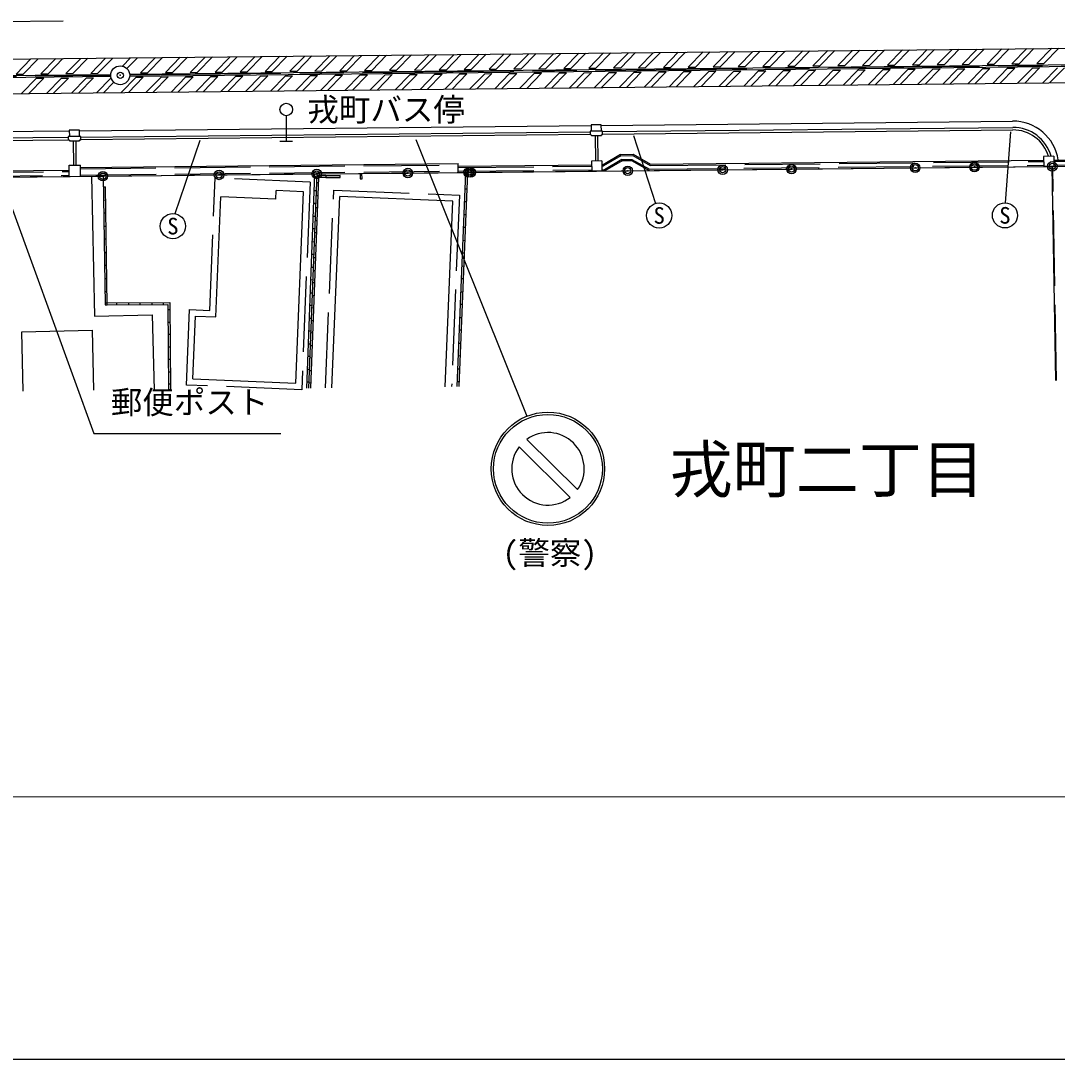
# Model space of a CAD drawing. Units: millimetres, scale not verified. Extents: x 40000 to 680000, y 20000 to 380000.
# Drawn here: x 172820 to 255130, y 205000 to 287480 of the extents above; entities that cross this region are included whole.
import ezdxf
from ezdxf.enums import TextEntityAlignment as Align

# ---------------------------------------------------------------- set-up
doc = ezdxf.new("R2010")
doc.units = ezdxf.units.MM
doc.header["$LTSCALE"] = 1000
doc.header["$PDMODE"] = 32
doc.header["$PDSIZE"] = 500
doc.linetypes.add('CHAIN', pattern=[18.5, 12, -1.5, 3.5, -1.5])
doc.linetypes.add('DASHED', pattern=[7.5, 6, -1.5])
for name, color, linetype, lineweight in [('M-BGD', 7, 'Continuous', 25), ('M-BGD-EXST', 7, 'Continuous', 25), ('M-BMK', 2, 'CHAIN', 13), ('M-BMK-ROW', 30, 'Continuous', 25), ('M-BMK-SRVR', 3, 'Continuous', 25), ('M-STR-HTXT', 7, 'Continuous', 13), ('M-STR-STRC', 7, 'Continuous', 25), ('M-TTL-BAND', 7, 'Continuous', 25)]:
    doc.layers.add(name, color=color, linetype=linetype, lineweight=lineweight)
doc.layers.add('M-BMK-HTXT', color=7, linetype='Continuous')
doc.layers.add('M-OTRS', color=6, linetype='Continuous')
doc.styles.add('ＭＳ ゴシック', font='')
doc.styles.get('ＭＳ ゴシック').set_extended_font_data('MS Gothic')

msp = doc.modelspace()

# ---------------------------------------------------------------- linework, layer by layer
at = {"layer": 'M-BGD'}
for p, q in [((177475, 278793), (176675, 278785)), ((176675, 278785), (176680, 278285)), ((177480, 278293), (177475, 278793)), ((218923, 279222), (218123, 279214)), ((218123, 279214), (218128, 278714)), ((218928, 278722), (218923, 279222)), ((219029, 278673), (251594, 279010)), ((219031, 278473), (251596, 278810)), ((86909, 274180), (496856, 278424)), ((161875, 278081), (176581, 278234)), ((161877, 277881), (176583, 278034)), ((177580, 278294), (176580, 278284)), ((176580, 278284), (176583, 277984)), ((176683, 277985), (176583, 277984)), ((176683, 277985), (176684, 277935)), ((177583, 277994), (177483, 277993)), ((177484, 277943), (177483, 277993)), ((177583, 277994), (177580, 278294)), ((177581, 278244), (218029, 278663)), ((177583, 278044), (218031, 278463)), ((219028, 278723), (218028, 278713)), ((218028, 278713), (218031, 278413)), ((218131, 278414), (218031, 278413)), ((218131, 278414), (218132, 278364)), ((218132, 278364), (218932, 278372)), ((219031, 278423), (218931, 278422)), ((218932, 278372), (218931, 278422)), ((219031, 278423), (219028, 278723)), ((176684, 277935), (177484, 277943)), ((218953, 276347), (218153, 276339)), ((218153, 276339), (218161, 275539)), ((218953, 276347), (218961, 275547)), ((220447, 276863), (219070, 276048)), ((220587, 276364), (219209, 275550)), ((220447, 276863), (221447, 276873)), ((220587, 276364), (221319, 276372)), ((221319, 276372), (222712, 275586)), ((221447, 276873), (222841, 276087)), ((222841, 276087), (254054, 276410)), ((254851, 276719), (254051, 276710)), ((254051, 276710), (254059, 275910)), ((254851, 276719), (254859, 275919)), ((254854, 276419), (262854, 276502)), ((161145, 275449), (176658, 275609)), ((176654, 276009), (177554, 276019)), ((176663, 275109), (176654, 276009)), ((177563, 275119), (177554, 276019)), ((177556, 275839), (207554, 276149)), ((207562, 275429), (207554, 276149)), ((207556, 275929), (218156, 276039)), ((218961, 275547), (218161, 275539)), ((218956, 276047), (219070, 276048)), ((233884, 275702), (233984, 275703)), ((233884, 275701), (233984, 275702)), ((233884, 275700), (233984, 275701)), ((233884, 275699), (233985, 275700)), ((233884, 275698), (233985, 275699)), ((233885, 275697), (233985, 275698)), ((233885, 275696), (233985, 275697)), ((233885, 275695), (233985, 275696)), ((233885, 275694), (233985, 275695)), ((233885, 275693), (233985, 275694)), ((233885, 275692), (233985, 275693)), ((233885, 275691), (233985, 275692)), ((233885, 275690), (233985, 275691)), ((233885, 275689), (233985, 275690)), ((233885, 275688), (233985, 275689)), ((233885, 275687), (233985, 275688)), ((233885, 275686), (233985, 275687)), ((233885, 275685), (233985, 275686)), ((233885, 275684), (233985, 275685)), ((233885, 275683), (233985, 275684)), ((233885, 275682), (233985, 275683)), ((233885, 275681), (233985, 275682)), ((233885, 275680), (233960, 275680)), ((233885, 275679), (233935, 275679)), ((233886, 275677), (233985, 275682)), ((233886, 275678), (233910, 275678)), ((254859, 275919), (254059, 275910)), ((255017, 258919), (254731, 275917)), ((178448, 275128), (178670, 264030)), ((179376, 275137), (179530, 264916)), ((195532, 258303), (196184, 275311)), ((196335, 275313), (195682, 258305)), ((196474, 275025), (195832, 258306)), ((196323, 275000), (196173, 275006)), ((198177, 275190), (196329, 275174)), ((198178, 275040), (196474, 275025)), ((197039, 275180), (197040, 275030)), ((197040, 275030), (198178, 275040)), ((198178, 275040), (198177, 275190)), ((199766, 275348), (199916, 275350)), ((199766, 275348), (199771, 274924)), ((199771, 274924), (199921, 274926)), ((199921, 274926), (199916, 275350)), ((207484, 258427), (208177, 275436)), ((207634, 258428), (208327, 275437)), ((208316, 275147), (208166, 275153)), ((179389, 274284), (179539, 274286)), ((179680, 264918), (179539, 274287)), ((193067, 273302), (193098, 273990)), ((195262, 273894), (193098, 273990)), ((194660, 258690), (195262, 273894)), ((196134, 273992), (196284, 273986)), ((196457, 274600), (196308, 274605)), ((208124, 274132), (208274, 274126)), ((179405, 273244), (179555, 273246)), ((188301, 263958), (188697, 273497)), ((193067, 273302), (188697, 273497)), ((196269, 273612), (196419, 273606)), ((197524, 258324), (198151, 273517)), ((207132, 273147), (198151, 273517)), ((206530, 258417), (207132, 273147)), ((208232, 273105), (208082, 273111)), ((179570, 272205), (179420, 272203)), ((196245, 272972), (196095, 272978)), ((196381, 272613), (196231, 272619)), ((196056, 271964), (196206, 271958)), ((196193, 271626), (196343, 271620)), ((196343, 271620), (196343, 271620)), ((208041, 272090), (208191, 272083)), ((208190, 272083), (208191, 272083)), ((179436, 271162), (179586, 271164)), ((196167, 270944), (196017, 270950)), ((196305, 270626), (196155, 270632)), ((208149, 271062), (207999, 271068)), ((179602, 270123), (179452, 270121)), ((195978, 269936), (196128, 269930)), ((196127, 269930), (196128, 269930)), ((207958, 270047), (208108, 270041)), ((179467, 269080), (179617, 269082)), ((196089, 268917), (195939, 268922)), ((196117, 269639), (196267, 269633)), ((208066, 269020), (207916, 269026)), ((196229, 268640), (196079, 268646)), ((179633, 268041), (179483, 268039)), ((195900, 267908), (196050, 267903)), ((196041, 267652), (196190, 267646)), ((207874, 268005), (208024, 267999)), ((179499, 266998), (179649, 267000)), ((196011, 266889), (195861, 266895)), ((195861, 266895), (195862, 266895)), ((196152, 266653), (196002, 266659)), ((207983, 266978), (207833, 266984)), ((179664, 265959), (179514, 265957)), ((195822, 265881), (195972, 265875)), ((195964, 265666), (196114, 265660)), ((207791, 265963), (207941, 265957)), ((179527, 265081), (179677, 265083)), ((179529, 265066), (184658, 265095)), ((179529, 265066), (179530, 264916)), ((179530, 264916), (184509, 264945)), ((179530, 264916), (179680, 264918)), ((180456, 264921), (180455, 265071)), ((181380, 265076), (181381, 264926)), ((182307, 264932), (182306, 265082)), ((183232, 265087), (183233, 264937)), ((184158, 264943), (184157, 265093)), ((184509, 264945), (184548, 258189)), ((184658, 265095), (184698, 258191)), ((195933, 264861), (195784, 264867)), ((207900, 264935), (207750, 264942)), ((207750, 264942), (207750, 264942)), ((178670, 264030), (183262, 264137)), ((183262, 264137), (183401, 258178)), ((184661, 264528), (184511, 264527)), ((186495, 259029), (186702, 264025)), ((186702, 264025), (188301, 263958)), ((196076, 264666), (195926, 264672)), ((184517, 263542), (184667, 263543)), ((195745, 263853), (195895, 263847)), ((195888, 263679), (196038, 263673)), ((207708, 263920), (207858, 263914)), ((172908, 262772), (178496, 262902)), ((173018, 258070), (172908, 262772)), ((178496, 262902), (178607, 258128)), ((184673, 262558), (184523, 262557)), ((184523, 262557), (184530, 262557)), ((195856, 262833), (195706, 262839)), ((196000, 262680), (195850, 262686)), ((207816, 262893), (207666, 262899)), ((184529, 261572), (184679, 261573)), ((195667, 261825), (195817, 261819)), ((195812, 261692), (195962, 261686)), ((207625, 261878), (207775, 261872)), ((195778, 260806), (195628, 260811)), ((195924, 260693), (195774, 260699)), ((207733, 260851), (207583, 260857)), ((184684, 260588), (184534, 260587)), ((207542, 259836), (207691, 259830)), ((184540, 259602), (184690, 259603)), ((186495, 259029), (194660, 258690)), ((195589, 259797), (195739, 259792)), ((195736, 259706), (195885, 259700)), ((184696, 258618), (184546, 258617)), ((184548, 258190), (184698, 258191)), ((195700, 258778), (195550, 258784)), ((195847, 258706), (195697, 258712)), ((207650, 258809), (207500, 258815))]:
    msp.add_line(p, q, dxfattribs=at)
at = {"layer": 'M-BGD', "linetype": 'DASHED'}
for p, q in [((218432, 278367), (218453, 276342)), ((218632, 278369), (218653, 276344)), ((176984, 277938), (177004, 276013)), ((177184, 277940), (177204, 276015)), ((220475, 276763), (219098, 275949)), ((220559, 276464), (219181, 275649)), ((220475, 276763), (221422, 276773)), ((220559, 276464), (221344, 276472)), ((221344, 276472), (222738, 275686)), ((221422, 276773), (222815, 275987)), ((222815, 275987), (254055, 276310)), ((254855, 276319), (262855, 276402)), ((161119, 275348), (176659, 275509)), ((177557, 275729), (207555, 276039)), ((177562, 275229), (207560, 275539)), ((207557, 275829), (218157, 275939)), ((207561, 275529), (218160, 275639)), ((218957, 275947), (219098, 275949)), ((218960, 275647), (219181, 275649)), ((222738, 275686), (254058, 276010)), ((255067, 258919), (254781, 275918)), ((254858, 276019), (262858, 276102)), ((161041, 275048), (176662, 275209)), ((187822, 264479), (188259, 275007)), ((195793, 274671), (188259, 275007)), ((195793, 274671), (195140, 258170)), ((197024, 258319), (197673, 274037)), ((197673, 274037), (207652, 273626)), ((207652, 273626), (207031, 258422)), ((185974, 258550), (186223, 264545)), ((186223, 264545), (187822, 264479)), ((195140, 258170), (185974, 258550))]:
    msp.add_line(p, q, dxfattribs=at)
at = {"layer": 'M-BGD'}
for radius, start in [(3125, 15.42592), (2925, 16.46596)]:
    msp.add_arc((251626, 275885), radius, start, 90.59308, dxfattribs=at)
at = {"layer": 'M-BGD-EXST'}
for p, q in [((193903, 279930), (193903, 277930)), ((187046, 277976), (185058, 272156)), ((221474, 278378), (223235, 272975)), ((251417, 278665), (251004, 273025)), ((193403, 277930), (194403, 277930))]:
    msp.add_line(p, q, dxfattribs=at)
msp.add_lwpolyline([(170527, 276931), (178614, 254712), (193474, 254712)], dxfattribs=at)
for centre, radius in [((193903, 280430), 500), ((223520, 272016), 1000), ((250978, 272025), 1000), ((184901, 271169), 1000)]:
    msp.add_circle(centre, radius, dxfattribs=at)
at = {"layer": 'M-BMK'}
for p, q in [((181470, 283159), (279965, 284179)), ((81475, 282124), (179970, 283144)), ((203479, 283387), (208479, 283439))]:
    msp.add_line(p, q, dxfattribs=at)
at = {"layer": 'M-BMK-ROW'}
for p, q in [((208561, 275439), (221022, 275568)), ((221022, 275568), (228561, 275646)), ((228561, 275646), (234029, 275703)), ((234029, 275703), (243854, 275804)), ((243854, 275804), (248559, 275854)), ((248559, 275854), (254741, 275918)), ((254741, 275918), (259358, 275965)), ((171518, 275056), (179342, 275136)), ((179342, 275136), (188563, 275232)), ((188563, 275232), (196322, 275313)), ((196322, 275313), (203561, 275388)), ((203561, 275388), (208379, 275438)), ((208379, 275438), (208561, 275439))]:
    msp.add_line(p, q, dxfattribs=at)
for centre in [(179342, 275136), (188563, 275232), (196322, 275313), (203561, 275388), (208379, 275438), (208561, 275439), (221022, 275568), (228561, 275646), (234029, 275703), (243854, 275804), (248559, 275854), (254741, 275918)]:
    msp.add_circle(centre, 375, dxfattribs=at)
for p in [(196322, 275313), (203561, 275388), (208379, 275438), (208561, 275439), (221022, 275568), (228561, 275646), (234029, 275703), (243854, 275804), (248559, 275854), (254741, 275918), (179342, 275136), (188563, 275232)]:
    msp.add_point(p, dxfattribs=at)
at = {"layer": 'M-BMK-SRVR'}
msp.add_circle((180720, 283151), 750, dxfattribs=at)
at = {"layer": 'M-OTRS'}
msp.add_point((180720, 283151), dxfattribs=at)
at = {"layer": 'M-STR-HTXT'}
msp.add_line((80687, 225830), (509323, 225830), dxfattribs=at)
at = {"layer": 'M-STR-STRC'}
for p, q in [((161779, 287331), (176186, 287480)), ((161810, 284331), (294649, 285706)), ((183514, 284556), (182329, 283343)), ((184079, 284562), (182894, 283349)), ((185491, 284576), (184306, 283364)), ((186056, 284582), (184871, 283370)), ((187468, 284597), (186284, 283384)), ((188033, 284603), (186849, 283390)), ((189446, 284617), (188261, 283405)), ((190011, 284623), (188826, 283410)), ((191423, 284638), (190238, 283425)), ((191988, 284643), (190803, 283431)), ((193400, 284658), (192216, 283446)), ((193965, 284664), (192781, 283451)), ((195378, 284679), (194193, 283466)), ((195943, 284684), (194758, 283472)), ((197355, 284699), (196170, 283487)), ((197920, 284705), (196735, 283492)), ((199332, 284719), (198148, 283507)), ((199897, 284725), (198713, 283513)), ((201310, 284740), (200125, 283527)), ((201875, 284746), (200690, 283533)), ((203287, 284760), (202102, 283548)), ((203852, 284766), (202667, 283554)), ((205264, 284781), (204080, 283568)), ((205829, 284787), (204645, 283574)), ((207242, 284801), (206057, 283589)), ((207807, 284807), (206622, 283595)), ((209219, 284822), (208034, 283609)), ((209784, 284828), (208599, 283615)), ((211196, 284842), (210012, 283630)), ((211761, 284848), (210577, 283636)), ((213174, 284863), (211989, 283650)), ((213738, 284869), (212554, 283656)), ((215151, 284883), (213966, 283671)), ((215716, 284889), (214531, 283677)), ((217128, 284904), (215944, 283691)), ((217693, 284910), (216509, 283697)), ((219106, 284924), (217921, 283712)), ((219670, 284930), (218486, 283718)), ((221083, 284945), (219898, 283732)), ((221648, 284950), (220463, 283738)), ((223060, 284965), (221876, 283753)), ((223625, 284971), (222440, 283759)), ((225037, 284986), (223853, 283773)), ((225602, 284991), (224418, 283779)), ((227015, 285006), (225830, 283794)), ((227580, 285012), (226395, 283799)), ((228992, 285026), (227808, 283814)), ((229557, 285032), (228372, 283820)), ((230969, 285047), (229785, 283835)), ((231534, 285053), (230350, 283840)), ((232947, 285067), (231762, 283855)), ((233512, 285073), (232327, 283861)), ((234924, 285088), (233739, 283876)), ((235489, 285094), (234304, 283881)), ((236901, 285108), (235717, 283896)), ((237466, 285114), (236282, 283902)), ((238879, 285129), (237694, 283916)), ((239444, 285135), (238259, 283922)), ((240856, 285149), (239671, 283937)), ((241421, 285155), (240236, 283943)), ((242833, 285170), (241649, 283957)), ((243398, 285176), (242214, 283963)), ((244811, 285190), (243626, 283978)), ((245376, 285196), (244191, 283984)), ((246788, 285211), (245603, 283998)), ((247353, 285217), (246168, 284004)), ((248765, 285231), (247581, 284019)), ((249330, 285237), (248146, 284025)), ((250743, 285252), (249558, 284039)), ((251308, 285257), (250123, 284045)), ((252720, 285272), (251535, 284060)), ((253285, 285278), (252100, 284066)), ((254697, 285293), (253513, 284080)), ((255262, 285298), (254078, 284086)), ((173627, 284453), (172442, 283241)), ((174192, 284459), (173007, 283247)), ((175604, 284474), (174420, 283261)), ((176169, 284480), (174985, 283267)), ((177582, 284494), (176397, 283282)), ((178147, 284500), (176962, 283288)), ((179559, 284515), (178374, 283302)), ((180124, 284521), (178939, 283308)), ((181536, 284535), (180897, 283880)), ((182101, 284541), (181256, 283676)), ((181465, 283234), (279967, 284254)), ((181467, 283084), (279969, 284104)), ((219898, 283732), (220463, 283738)), ((221876, 283753), (222440, 283759)), ((223853, 283773), (224418, 283779)), ((225830, 283794), (226395, 283799)), ((227808, 283814), (228372, 283820)), ((229785, 283835), (230350, 283840)), ((231762, 283855), (232327, 283861)), ((233739, 283876), (234304, 283881)), ((235717, 283896), (236282, 283902)), ((237694, 283916), (238259, 283922)), ((239671, 283937), (240236, 283943)), ((241649, 283957), (242214, 283963)), ((243626, 283978), (244191, 283984)), ((245603, 283998), (246168, 284004)), ((247581, 284019), (248146, 284025)), ((249558, 284039), (250123, 284045)), ((251535, 284060), (252100, 284066)), ((252548, 282520), (253732, 283733)), ((253167, 283727), (253732, 283733)), ((253513, 284080), (254078, 284086)), ((253960, 282535), (255145, 283747)), ((254525, 282541), (255710, 283753)), ((161838, 281581), (294677, 282956)), ((170683, 282972), (179974, 283068)), ((170756, 283123), (179973, 283218)), ((172442, 283241), (173007, 283247)), ((172890, 281696), (174074, 282908)), ((173455, 281701), (174639, 282914)), ((174074, 282908), (174639, 282914)), ((174420, 283261), (174985, 283267)), ((174867, 281716), (176052, 282928)), ((175432, 281722), (176616, 282934)), ((176052, 282928), (176616, 282934)), ((176397, 283282), (176962, 283288)), ((176845, 281737), (178029, 282949)), ((177410, 281742), (178594, 282954)), ((178029, 282949), (178594, 282954)), ((178374, 283302), (178939, 283308)), ((178822, 281757), (179995, 282958)), ((180799, 281777), (181984, 282990)), ((181364, 281783), (182548, 282995)), ((181984, 282990), (182548, 282995)), ((182329, 283343), (182894, 283349)), ((182777, 281798), (183961, 283010)), ((183341, 281804), (184526, 283016)), ((183961, 283010), (184526, 283016)), ((184306, 283364), (184871, 283370)), ((184754, 281818), (185938, 283031)), ((185319, 281824), (186503, 283036)), ((185938, 283031), (186503, 283036)), ((186284, 283384), (186849, 283390)), ((186731, 281839), (187916, 283051)), ((187296, 281845), (188480, 283057)), ((187916, 283051), (188480, 283057)), ((188261, 283405), (188826, 283410)), ((188708, 281859), (189893, 283071)), ((189273, 281865), (190458, 283077)), ((189893, 283071), (190458, 283077)), ((190238, 283425), (190803, 283431)), ((190686, 281880), (191870, 283092)), ((191251, 281886), (192435, 283098)), ((191870, 283092), (192435, 283098)), ((192216, 283446), (192781, 283451)), ((192663, 281900), (193847, 283112)), ((193228, 281906), (194412, 283118)), ((193847, 283112), (194412, 283118)), ((194193, 283466), (194758, 283472)), ((194640, 281921), (195825, 283133)), ((195205, 281927), (196390, 283139)), ((195825, 283133), (196390, 283139)), ((196170, 283487), (196735, 283492)), ((196618, 281941), (197802, 283153)), ((197183, 281947), (198367, 283159)), ((197802, 283153), (198367, 283159)), ((198148, 283507), (198713, 283513)), ((198595, 281962), (199779, 283174)), ((199160, 281968), (200344, 283180)), ((199779, 283174), (200344, 283180)), ((200125, 283527), (200690, 283533)), ((200572, 281982), (201757, 283194)), ((201137, 281988), (202322, 283200)), ((201757, 283194), (202322, 283200)), ((202102, 283548), (202667, 283554)), ((202550, 282003), (203734, 283215)), ((203115, 282008), (204299, 283221)), ((203734, 283215), (204299, 283221)), ((204080, 283568), (204645, 283574)), ((204527, 282023), (205711, 283235)), ((205092, 282029), (206276, 283241)), ((205711, 283235), (206276, 283241)), ((206057, 283589), (206622, 283595)), ((206504, 282044), (207689, 283256)), ((207069, 282049), (208254, 283262)), ((207689, 283256), (208254, 283262)), ((208034, 283609), (208599, 283615)), ((208482, 282064), (209666, 283276)), ((209047, 282070), (210231, 283282)), ((209666, 283276), (210231, 283282)), ((210012, 283630), (210577, 283636)), ((210459, 282084), (211643, 283297)), ((211024, 282090), (212208, 283303)), ((211643, 283297), (212208, 283303)), ((211989, 283650), (212554, 283656)), ((212436, 282105), (213621, 283317)), ((213001, 282111), (214186, 283323)), ((213621, 283317), (214186, 283323)), ((213966, 283671), (214531, 283677)), ((214414, 282125), (215598, 283338)), ((214979, 282131), (216163, 283343)), ((215598, 283338), (216163, 283343)), ((215944, 283691), (216509, 283697)), ((216391, 282146), (217575, 283358)), ((216956, 282152), (218140, 283364)), ((217575, 283358), (218140, 283364)), ((217921, 283712), (218486, 283718)), ((218368, 282166), (219553, 283379)), ((218933, 282172), (220118, 283384)), ((219553, 283379), (220118, 283384)), ((220346, 282187), (221530, 283399)), ((220911, 282193), (222095, 283405)), ((221530, 283399), (222095, 283405)), ((222323, 282207), (223507, 283420)), ((222888, 282213), (224072, 283425)), ((223507, 283420), (224072, 283425)), ((224300, 282228), (225485, 283440)), ((224865, 282234), (226050, 283446)), ((225485, 283440), (226050, 283446)), ((226278, 282248), (227462, 283460)), ((226843, 282254), (228027, 283466)), ((227462, 283460), (228027, 283466)), ((228255, 282269), (229439, 283481)), ((228820, 282275), (230004, 283487)), ((229439, 283481), (230004, 283487)), ((230232, 282289), (231417, 283501)), ((230797, 282295), (231982, 283507)), ((231417, 283501), (231982, 283507)), ((232210, 282310), (233394, 283522)), ((232775, 282315), (233959, 283528)), ((233394, 283522), (233959, 283528)), ((234187, 282330), (235371, 283542)), ((234752, 282336), (235936, 283548)), ((235371, 283542), (235936, 283548)), ((236164, 282351), (237349, 283563)), ((236729, 282356), (237914, 283569)), ((237349, 283563), (237914, 283569)), ((238142, 282371), (239326, 283583)), ((238706, 282377), (239891, 283589)), ((239326, 283583), (239891, 283589)), ((240119, 282392), (241303, 283604)), ((240684, 282397), (241868, 283610)), ((241303, 283604), (241868, 283610)), ((242096, 282412), (243281, 283624)), ((242661, 282418), (243846, 283630)), ((243281, 283624), (243846, 283630)), ((244073, 282432), (245258, 283645)), ((244638, 282438), (245823, 283651)), ((245258, 283645), (245823, 283651)), ((246051, 282453), (247235, 283665)), ((246616, 282459), (247800, 283671)), ((247235, 283665), (247800, 283671)), ((248028, 282473), (249213, 283686)), ((248593, 282479), (249778, 283692)), ((249213, 283686), (249778, 283692)), ((250005, 282494), (251190, 283706)), ((250570, 282500), (251755, 283712)), ((251190, 283706), (251755, 283712)), ((251983, 282514), (253167, 283727)), ((179387, 281763), (180208, 282603)), ((177476, 278743), (218124, 279164)), ((218923, 279172), (251589, 279510)), ((161869, 278581), (176676, 278735)), ((204207, 278037), (213012, 256071)), ((212999, 254229), (217045, 250243)), ((212392, 253636), (216462, 249627))]:
    msp.add_line(p, q, dxfattribs=at)
for radius in [4500, 4320]:
    msp.add_circle((214686, 251894), radius, dxfattribs=at)
for centre, radius, start, end in [((251626, 275885), 3625, 8.52122, 90.59308), ((214686, 251894), 2880, 325.01478, 125.8468), ((214686, 251894), 2880, 142.79212, 308.06946)]:
    msp.add_arc(centre, radius, start, end, dxfattribs=at)
at = {"layer": 'M-TTL-BAND'}
msp.add_line((40000, 205000), (579000, 205000), dxfattribs=at)

# ---------------------------------------------------------------- texts
at = {"layer": 'M-BGD-EXST', "style": 'ＭＳ ゴシック'}
for p in [(223520, 272016), (250978, 272025), (184901, 271169)]:
    msp.add_text('S', height=1320, dxfattribs=at).set_placement(p, align=Align.MIDDLE_CENTER)
msp.add_text('郵便ポスト', height=1833, dxfattribs=at).set_placement((179974, 255712), align=Align.BOTTOM_LEFT)
at = {"layer": 'M-BMK-HTXT', "style": 'ＭＳ ゴシック'}
for s, height, p in [('戎町バス停', 1833, (201835, 280430)), ('戎町二丁目', 3666, (236866, 251854))]:
    msp.add_text(s, height=height, dxfattribs=at).set_placement(p, align=Align.MIDDLE_CENTER)
at = {"layer": 'M-STR-STRC', "style": 'ＭＳ ゴシック'}
msp.add_text('(警察)', height=1833, dxfattribs=at).set_placement((214837, 245220), align=Align.MIDDLE_CENTER)

doc.saveas('drawing.dxf')
